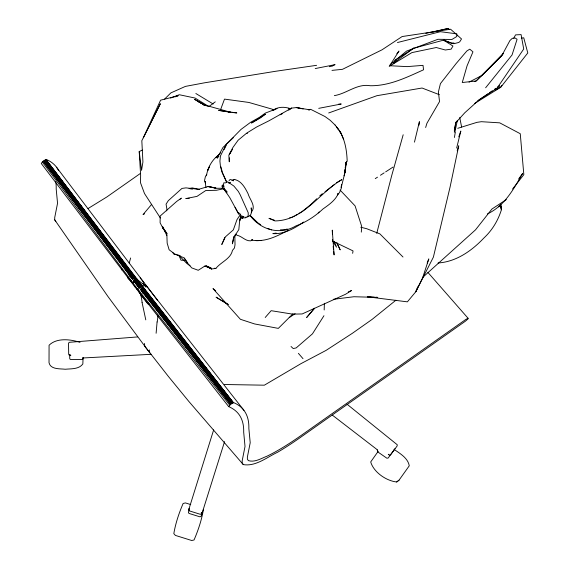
<?xml version="1.0" encoding="UTF-8"?>
<svg xmlns="http://www.w3.org/2000/svg" width="569" height="569" viewBox="0 0 569 569"><rect width="100%" height="100%" fill="white"/><g stroke="black" fill="none" stroke-linecap="round" stroke-linejoin="round"><path stroke-width="0.85" d="M324.38 303.27L324.181 309.97M229.357 157.841L229.286 161.795L228.83 155.245L232.92 147.456L238.112 140.244L246.69 133.125L256.64 126.994L268.988 120.784L291.605 108.103L296.293 107.584L309.835 109.817L308.277 109.789L310.667 109.326L324.977 116.524L330.212 120.315L335.184 125.13M189.171 508.999L189.193 508.53L188.431 512.747L189.086 513.444L199.961 516.837L201.134 516.232L224.563 441.629M144.462 343.456L144.811 346.308L168.488 376.571L188.759 401.344L243.29 464.596C255.694 466.736 266.989 457.206 277.686 452.199A82.341 15.953 -37.6 0 0 301.399 436.743L465.463 321.144L467.967 318.932L468.095 318.277L427.916 272.423M361.315 232.124L361.664 226.256L355.084 205.893L340.077 190.067M345.682 164.533L345.817 162.819M156.112 333.263L157.087 321.99M149.668 304.337A573.602 76.822 -36.9 0 0 147.641 303.732L148.075 303.042M345.575 166.169L345.006 172.307L341.222 187.542L341.492 184.683L341.215 188.545L339.48 192.607L337.524 194.918L337.872 193.453M345.589 166.617L345.006 172.307L346.45 161.838L345.831 163.154L347.19 161.205C346.749 149.242 344.622 136.603 336.756 127.115M418.997 125.187L419.403 121.666L414.46 142.143M127.84 277.011L128.018 278.433L131.247 281.242M345.675 165.799L346.03 163.182M345.689 165.366L346.037 162.962M454.325 132.172L455.741 122.726L456.615 121.233M352.638 253.333L353.05 250.915L332.637 241.1L332.588 239.414M233.738 236.633L232.422 243.824L233.795 237.387L238.831 229.584L239.549 221.839L240.58 217.273M454.396 137.492L455.307 132.25M235.317 234.385L234.862 236.946L235.025 244.734L234.442 248.013L232.458 250.374C230.786 258.874 220.893 262.017 215.907 268.397L211.576 268.995L205.423 265.929M454.304 130.479L455.741 122.726L464.766 112.783L479.283 99.703L487.946 93.764M454.937 131.901L457.312 120.614M338.171 193.68C335.44 200.366 328.704 204.904 322.95 209.001C315.162 216.263 306.115 222.202 296.079 225.829C280.026 235.381 260.787 230.075 250.068 215.495M456.665 148.011L460.833 131.041L458.77 136.873M345.17 167.741L345.547 166.24M376.721 233.368L391.757 175.416L403.179 134.768M240.523 217.351L239.613 220.715L241.128 216.689M251.569 211.988L251.206 207.856C251.491 210.601 252.053 213.78 249.713 215.843L247.629 216.832M129.213 263.056L130.635 257.977M425.648 127.52L426.928 123.281L439.538 101.574L438.386 91.986L440.427 83.615L456.118 63.564L466.865 50.968L469.752 49.169L472.967 51.829L467.042 65.876L462.263 82.519L476.118 80.997L501.886 55.492L503.288 53.55M457.206 150.821L458.742 145.792L450.115 186.86L433.379 257.152L415.775 291.776L407.376 301.847L367.318 296.79L374.26 297.167M213.652 429.894L188.737 509.724L189.377 510.891L200.252 514.284L201.163 514.077L201.853 512.456L201.17 513.074M220.509 109.86L224.499 99.106L248.838 102.441L272.167 109.156L273.604 110.144M343.683 139.497L340.774 132.627L335.105 125.045M394.914 448.728L388.193 458.002L386.92 458.237L377.567 451.765L377.382 449.866L377.467 450.328L376.472 449.119L332.481 415.228M417.731 286.847L415.775 291.776L422.625 277.885L428.82 258.909L427.191 263.02M149.462 349.942L149.085 351.855L149.832 352.915M166.546 210.879L167.023 209.698L166.063 204.157L168.339 200.629L181.952 188.424L185.971 187.877L199.242 189.356M224.776 237.493L221.775 244.514L225.402 236.86L233.333 229.876L236.974 219.655L240.708 214.022M132.399 283.433L135.173 280.425L137.435 279.656L136.468 278.419M224.101 149.604L226.277 145.187M121.83 269.002L121.581 269.905M513.743 38.144L515.571 34.873L521.09 34.617L523.715 49.012L497.029 88.238L477.846 100.699M487.413 213.951C504.76 205.722 513.444 189.335 522.726 173.31L518.615 179.022M232.636 149.178L229.328 154.391L230.765 152.193M323.96 315.71L312.452 333.847L296.15 347.936L293.227 348.562L291.036 346.478M501.865 85.364L500.926 86.837L495.748 89.902M245.979 217.073L245.417 217.884L242.238 217.664M499.603 205.437L498.579 206.867L500.194 204.812M378.264 451.21L370.704 461.95C373.719 472.277 386.266 480.862 396.685 481.986L399.033 480.165L409.267 465.805C407.937 458.038 400.078 453.557 394.089 449.418M151.688 204.321L143.018 214.62L144.554 213.83M512.555 189.036L523.836 174.633L520.258 133.722L499.724 122.847L481.402 121.695L476.943 122.349L457.718 128.324M251.249 212.23C256.647 206.44 249.677 199.563 248.048 193.688C245.118 187.827 241.263 180.558 234.122 179.463L232.721 179.918M396.842 53.742L398.976 51.054L389.715 65.72L407.169 66.623L423.016 65.357L423.549 69.795C406.515 77.441 389.303 86.04 370.163 85.727C357.097 83.373 346.798 93.615 334.344 95.628M485.634 87.775L512.043 54.973L517.093 39.282L515.272 38.066L512.32 38.308L509.924 40.548L501.886 55.492L476.118 80.997L474.482 81.587M314.451 308.284L306.641 317.502L314.593 308.263M229.03 180.672L229.869 179.69L230.801 179.576L233.496 180.778L232.017 180.352M218.916 156.169L217.166 158.161L222.977 147.435L233.297 137.726M265.211 317.495L271.157 310.688L292.423 314.109L302.153 313.96L345.461 294.301L351.521 290.553L348.306 291.883M220.708 152.663L215.914 157.634L218.261 155.33C211.682 160.209 207.792 167.841 206.376 175.8L206.746 174.612L205.459 176.354L204.527 180.522L205.509 182.884L205.125 181.411L205.964 187.571M318.213 212.941L319.145 211.974M503.138 53.55L482.242 75.307L469.048 82.121M46.288 159.448L43.18 161.155L41.238 163.438L134.668 286.57L228.702 406.636A572.94 111.019 -37.6 0 1 243.681 432.099L245.019 446.459L242.181 460.783L242.188 463.066L243.29 464.596M468.095 318.277L465.805 319.437L301.869 434.944C290.795 442.718 279.4 450.115 267.238 456.089C261.356 458.315 254.869 462.64 248.39 460.62L247.38 459.219L247.373 457.078L250.211 442.732L248.845 428.343A578.26 112.05 -37.6 0 0 233.738 402.66L230.644 404.353L228.702 406.636M215.701 290.816L212.991 288.604L240.388 319.287L254.613 323.946L278.312 328.384L292.964 313.796M229.67 182.998L230.36 182.3L228.496 183.033M164.626 99.063L170.864 92.896L185.394 86.403L204.363 82.839L275.424 71.303L316.592 65.321M396.166 60.727L393.712 63.131L413.819 47.924M316.769 198.759L310.745 204.605L301.954 211.725M319.778 195.836L322.339 193.695M497.029 88.238L499.49 85.855L497.32 87.334M136.873 289.23L141.645 285.716M288.369 230.267C278.547 235.353 267.622 241.199 256.15 240.552L261.655 240.459L256.861 240.701L251.555 240.154L252.373 239.606L250.723 240.843C245.339 241.206 241.989 236.192 236.939 235.239L235.822 234.136M422.717 277.359L475.535 229.826L491.893 209.058L506.36 199.548M180.024 199.285L181.34 198.14L176.696 201.426L160.159 216.042L160.117 222.82L162.841 227.984L166.817 233.489L167.165 243.155L169.135 249.77L174.768 253.98L183.851 257.757L187.77 263.497L191.781 267.921L198.247 270.289L204.691 266.157L206.625 266.114L211.576 268.995L206.604 265.986M334.743 184.264L325.041 191.76M390.142 64.759L406.508 51.118L437.959 39.297L451.942 39.46L456.772 36.523L456.793 33.841L440.392 31.693L397.454 42.533M395.91 300.212L372.154 319.358L352.332 333.32L326.101 350.369L300.994 363.641L264.35 385.185L224.463 384.509M388.94 454.254L388.271 454.531L389.715 455.172L390.59 454.795L397.141 445.954L397.276 444.78L347.076 404.253M396.685 481.986L397.603 481.274M398.087 480.905L399.033 480.165M247.046 133.509L247.408 133.231M208.972 106.495L215.288 101.844M140.515 173.346L106.865 196.952L88.046 208.546M288.768 110.094L291.605 108.103L289.692 108.643L291.172 108.622M303.697 222.038C294.557 228.34 284.237 234.321 272.764 233.631M489.39 92.775L492.27 90.798M494.44 89.319L495.884 88.323M289.23 317.58L295.126 313.711M375.256 178.63L377.482 177.179M380.455 175.252L384.167 172.841M385.654 171.874L393.087 167.044M394.737 60.3L413.997 48.166M474.56 103.501L500.741 87.263L527.79 52.967L523.75 37.817L521.474 38.073M336.578 182.706L341.869 179.64C319.102 192.763 303.675 220.608 274.941 220.928L268.973 218.325L274.244 220.153M292.935 216.789L294.436 215.95M295.937 215.103L297.445 214.257M298.945 213.411L301.2 212.145M389.21 66.367L411.885 52.611L436.288 47.526L445.314 50.001L451.146 49.154L452.931 46.039L443.713 40.207M280.119 114.789L282.295 113.722M160.408 218.012L144.498 193.538L140.479 182.699L140.635 175.259L139.206 151.539L142.378 150.074M287.174 228.958L285.567 229.648L280.432 229.855M333.441 65.307L335.07 64.646L315.233 68.565M125.344 266.136L126.112 265.83M170.565 98.053L179.271 94.724L195.06 98.046L208.901 106.588M328.683 112.968L376.891 95.699L422.042 88.017L439.389 94.703M174.975 96.879L177.436 96.04M245.908 217.358L247.487 216.825L248.226 215.374L248.219 212.721L240.232 194.89L238.347 191.44L233.887 186.063L227.636 181.774L225.523 182.862L223.781 182.848L223.468 185.266L224.008 188.289L227.102 191.803M274.663 109.689L273.013 110.215C278.127 106.673 284.365 106.659 290.112 108.544L288.305 108.387L290.681 108.501M141.994 295.375L141.162 295.482M277.089 108.579L265.318 113.103L259.443 117.342L250.58 122.321L240.993 129.433L226.135 144.547L220.452 155.92L219.911 161.098L220.48 166.617L222.052 172.379L226.718 182.429M414.851 47.931L443.116 40.264L453.856 43.713L458.65 42.497L459.802 41.701L461.516 38.955L450.591 29.225L402.119 36.551L381.97 49.844L342.481 69.318L331.983 70.385M178.261 95.756L160.593 100.172L143.338 137.79L160.351 103.729L141.823 140.714L142.919 161.973L141.553 170.337L139.206 151.539M289.678 217.827L292.182 217.216M432.881 32.063L448.294 28.45L449.51 29.666M448.294 28.45L425.768 33.343M189.072 188.574L192.244 187.898L199.143 189.413M329.359 66.68L332.773 65.954M223.069 188.894L216.355 190.281L205.729 190.551L196.995 196.383L185.814 198.581L189.292 198.24M318.725 108.345L341.215 104.013L338.562 104.163M453.955 42.931L451.516 43.358L444.24 40.129M273.611 233.489L276.143 233.062M438.045 262.992C456.182 261.811 471.701 250.865 483.842 238.062C492.149 230.338 498.06 220.608 501.396 209.783L500.777 204.278M333.292 299.315L353.868 296.741L377.731 297.388L375.995 297.274M137.677 336.919L69.134 342.318L68.529 343.399L68.7 354.338L69.219 355.156L70.826 355.461L70.485 354.871M199.342 189.449L197.806 189.555L208.531 186.426L215.928 188.183L208.019 186.561L216.853 188.289L222.714 188.254L224.094 188.894M151.347 354.302L84.191 357.908L82.768 358.363L83.23 357.574L82.896 359.096L82.057 359.558L70.264 359.437L69.745 358.619L69.681 354.416M228.283 112.356L230.886 112.356L203.033 104.547L205.395 105.663M290.965 108.515L288.54 108.444L290.795 108.53M184.285 260.339L181.02 260.197L178.737 255.026M214.314 268.255L215.907 268.397M232.579 112.52L236.804 112.932L218.652 110.393L230.886 112.356M240.161 216.227L242.252 218.155L242.899 218.226L242.316 216.327L243.973 216.753L241.164 215.807L238.738 212.742M189.918 188.716L192.464 189.143M296.293 107.584L303.17 108.956M298.853 108.096L300.567 108.444M222.088 188.325L223.581 188.645M234.122 179.463L234.812 179.612M180.43 256.007L175.849 254.492L174.299 254.613L172.855 252.75M204.299 266.185L211.078 267.843M360.774 227.23L366.728 228.724L379.864 233.866L403.008 257.024M242.202 217.984L240.26 217.45L242.252 218.155M209.506 267.288L206.177 266.079M190.722 504.568L185.451 502.925L183.133 503.458C179.007 513.053 175.544 523.359 173.822 533.651L175.423 535.415L191.732 540.507L194.05 539.967C198.176 530.372 201.639 520.066 203.361 509.774M267.572 228.432L271.69 229.876M80.001 342.367C70.556 339.252 56.744 337.588 49.076 345.241L49.026 362.773C50.613 369.644 59.88 368.605 65.236 369.245C71.146 368.669 78.935 369.388 82.846 363.961L83.074 357.517M207.237 106.09L197.969 101.396L205.629 105.564M205.8 105.578L194.555 99.34L205.11 105.521M195.85 93.501L213.19 104.02M228.226 304.394L216.078 297.189L228.155 304.571M137.442 279.663L145.863 286.271L142.862 283.191M258.148 222.977L260.687 224.776M190.074 265.78L186.732 263.369L179.192 255.673M224.122 186.191L222.628 184.996L223.261 185.764M257.508 222.529L250.445 215.694M132.598 274.372L134.426 276.42M133.58 276.619L131.119 273.867L133.231 276.548M132.584 277.139L130.102 274.358L131.169 275.716M131.595 277.9L129.12 275.126L130.18 276.477M298.398 353.349L303.014 358.683M187.82 263.17L184.356 258.07M229.727 405.135L135.038 285.745L42.262 161.937M140.152 277.9L143.957 282.736M145.579 284.806L243.959 410.384M133.054 275.04L134.085 276.349M135.116 277.665L233.333 402.696L139.697 282.587L45.869 159.498L141.283 285.617M134.81 278.561L141.062 286.527M142.094 287.836L232.593 403.037L138.559 282.971L45.129 159.839L141.112 286.719M135.422 281.136L140.145 287.146M141.702 289.123L231.654 403.62L137.613 283.554L44.183 160.422L133.445 278.412M133.9 281.207L139.135 287.871M140.678 289.841L230.644 404.353L136.61 284.294L43.18 161.155L132.449 279.166M130.209 279.663L132.677 282.8M233.333 402.696L139.298 282.629L45.869 159.498M167.03 233.439L162.841 227.984L164.946 230.886L162.499 226.505L166.831 235.559M56.495 167.186L157.613 300.496M142.954 286.84L141.994 285.567L145.636 285.979L146.034 287.309M142.307 286.968L143.331 288.319M134.981 280.446L140.194 287.338M143.893 292.224L144.953 293.625L142.606 290.14M133.473 280.517L138.658 287.366M142.342 292.238L143.395 293.625M137.314 288.817L139.761 292.053M139.085 292.395L147.656 303.725M148.054 350.568L107.989 296.563L54.724 219.869L54.716 217.586L57.547 203.261L56.189 188.922A572.94 111.019 -37.6 0 0 55.726 181.603M134.213 285.73L134.64 286.307M134.654 286.285L135.081 286.861M54.724 219.869L55.819 221.398M336.592 127.122L338.086 129.199M339.515 131.283L340.945 133.374M144.128 289.002L145.586 291.164M143.502 289.486L144.981 291.691M141.581 290.851L143.495 293.696M332.637 241.1L336.507 247.166L334.423 241.405M222.643 187.002L221.974 185.764L222.55 187.614L226.917 192.806L224.022 189.249L229.769 197.607L238.781 214.164L235.04 207.287M226.718 182.116L222.429 172.556M337.161 243.681L340.205 249.891L336.876 242.629M220.864 166.674L222.202 171.717M459.724 117.513L461.623 127.029M142.072 302.502L145.785 319.87M500.507 204.257L501.396 209.783L500.556 204.861M333.185 246.285L333.541 249.741M333.726 251.47L334.088 254.926L332.289 230.146L332.424 234.357M46.274 159.462A578.26 112.05 -37.6 0 1 58.657 170.714M140.436 293.675A573.602 145.038 -38.4 0 1 142.094 302.488M157.769 315.176A573.602 76.822 -36.9 0 1 157.115 321.969M345.283 169.363L344.217 175.729L345.283 169.363M207.87 169.911L207.628 170.572L209.648 166.198L207.87 169.911M265.325 114.227L260.431 117.918L251.484 123.025L265.325 114.227"/></g></svg>
